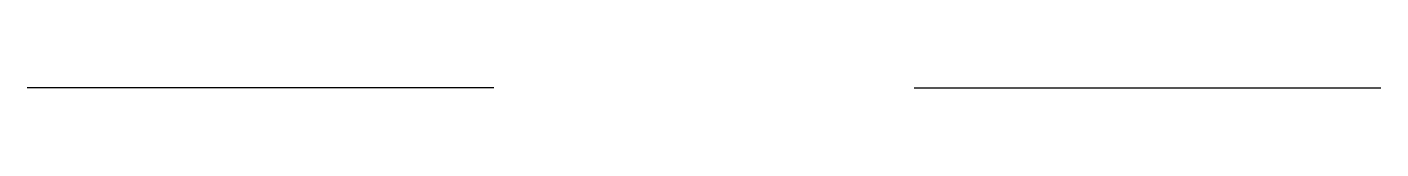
# Model space of a CAD drawing. Header units: metres. Extents: x -13.1 to 13.1, y 0 to 0.
import ezdxf

# ---------------------------------------------------------------- set-up
doc = ezdxf.new("R2010")
doc.units = ezdxf.units.M
doc.layers.add('cableb1', color=18, linetype='Continuous', true_color=0x000000)

msp = doc.modelspace()

# ---------------------------------------------------------------- linework, layer by layer
at = {"layer": 'cableb1', "color": 2, "true_color": 0xffff00}
for p, q in [((4.556, 0, -3.831), (12.229, 0, -6.097)), ((4.9, 0, -2.377), (12.775, 0, -3.782)), ((5.081, 0, -0.893), (13.063, 0, -1.421)), ((-5.081, 0, -0.893), (-13.063, 0, -1.421)), ((-4.9, 0, -2.377), (-12.775, 0, -3.782)), ((-4.556, 0, -3.831), (-12.229, 0, -6.097)), ((-4.054, 0, -5.239), (-11.43, 0, -8.337)), ((4.054, 0, -5.239), (11.43, 0, -8.337))]:
    msp.add_line(p, q, dxfattribs=at)

doc.saveas('drawing.dxf')
